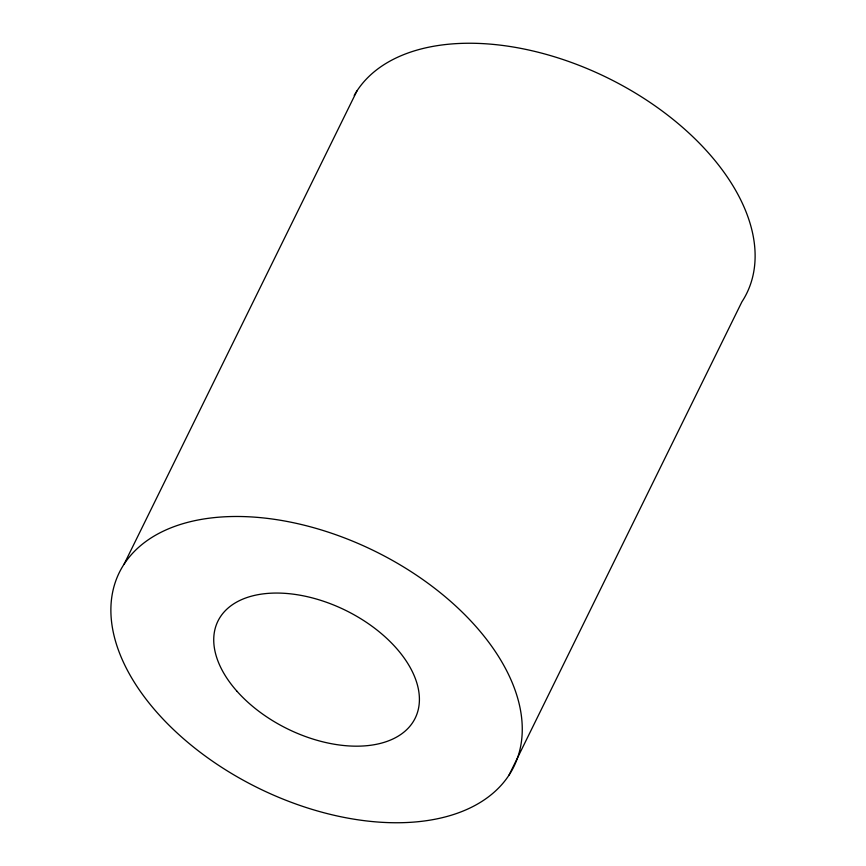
<?xml version="1.0" encoding="UTF-8"?>
<svg xmlns="http://www.w3.org/2000/svg" width="866" height="866" viewBox="0 0 866 866"><rect width="100%" height="100%" fill="white"/><g stroke="black" fill="none" stroke-linecap="round" stroke-linejoin="round"><path stroke-width="1.3" d="M124.109 564.145L356.965 90.908M509.035 775.092A219.845 132 26.2 0 0 283.182 520.737A219.845 132 26.2 0 0 157.493 713.021A219.845 132 26.2 0 0 509.035 775.092L741.891 301.855A219.845 132 26.2 0 0 618.14 83.277A219.845 132 26.2 0 0 354.216 95.433M237.035 691.317A109.928 66 26.2 0 0 412.801 722.352A109.928 66 26.2 0 0 299.874 595.18A109.928 66 26.2 0 0 237.035 691.317"/></g></svg>
